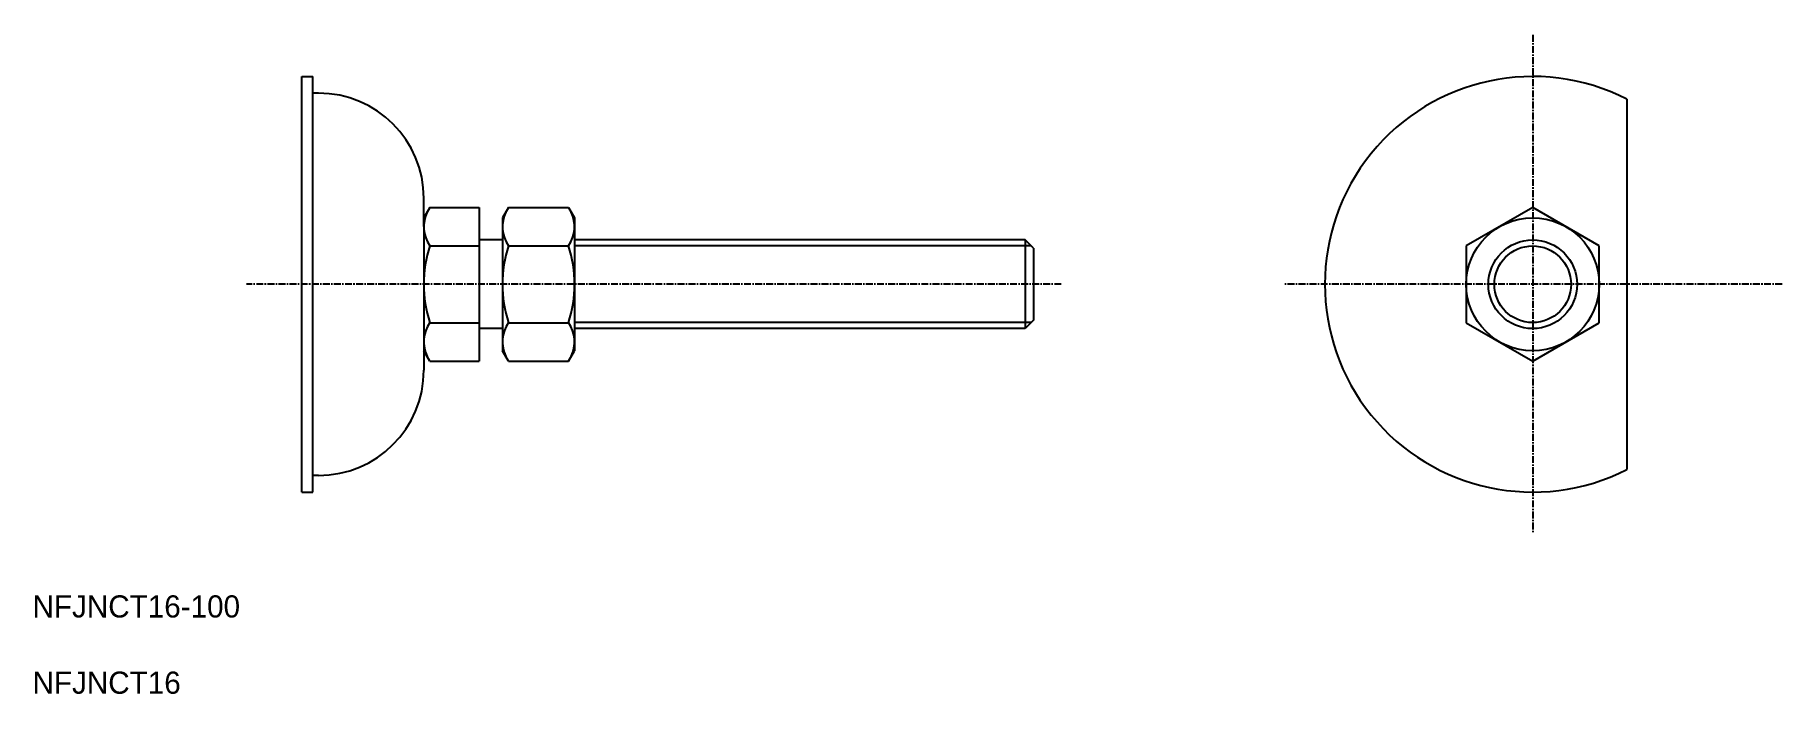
# Model space of a CAD drawing. Extents: x 0 to 316, y 0 to 119.
import ezdxf

# ---------------------------------------------------------------- set-up
doc = ezdxf.new("R2010")
doc.units = 0
doc.linetypes.add('CENTER', pattern=[2, 1.25, -0.25, 0.25, -0.25])
doc.layers.get('0').update_dxf_attribs({"linetype": 'CONTINUOUS'})
doc.layers.add('CENTER', color=1, linetype='CENTER')

msp = doc.modelspace()

# ---------------------------------------------------------------- linework, layer by layer
at = {"color": 7, "linetype": 'CONTINUOUS'}
for p, q in [((48.61, 36.4), (48.61, 111.4)), ((48.61, 111.4), (50.61, 111.4)), ((50.61, 36.4), (50.61, 111.4)), ((51.61, 108.4), (50.61, 108.4)), ((287.7, 107.33), (287.7, 40.48)), ((70.61, 84.3), (70.61, 89.4)), ((71.68, 87.76), (70.61, 85.9)), ((70.61, 85.9), (70.61, 61.9)), ((71.68, 87.76), (80.61, 87.76)), ((80.61, 87.76), (80.61, 60.04)), ((85.87, 87.76), (84.8, 85.9)), ((84.8, 85.9), (84.8, 61.9)), ((85.87, 87.76), (96.72, 87.76)), ((96.72, 87.76), (97.8, 85.9)), ((97.8, 85.9), (97.8, 61.9)), ((270.7, 87.76), (258.7, 80.83)), ((282.7, 80.83), (270.7, 87.76)), ((71.68, 80.83), (80.61, 80.83)), ((84.8, 81.9), (80.61, 81.9)), ((85.87, 80.83), (96.72, 80.83)), ((179.11, 81.9), (97.8, 81.9)), ((179.11, 81.9), (179.11, 65.9)), ((180.61, 80.4), (179.11, 81.9)), ((180.61, 80.4), (180.61, 67.4)), ((258.7, 80.83), (258.7, 66.97)), ((282.7, 66.97), (282.7, 80.83)), ((71.68, 66.97), (80.61, 66.97)), ((85.87, 66.97), (96.72, 66.97)), ((180.61, 67.4), (179.11, 65.9)), ((258.7, 66.97), (270.7, 60.05)), ((270.7, 60.05), (282.7, 66.97)), ((84.8, 65.9), (80.61, 65.9)), ((179.11, 65.9), (97.8, 65.9)), ((71.68, 60.04), (70.61, 61.9)), ((70.61, 61.9), (70.61, 58.4)), ((71.68, 60.04), (80.61, 60.04)), ((85.87, 60.04), (84.8, 61.9)), ((85.87, 60.04), (96.72, 60.04)), ((96.72, 60.04), (97.8, 61.9)), ((51.61, 39.4), (50.61, 39.4)), ((48.61, 36.4), (50.61, 36.4))]:
    msp.add_line(p, q, dxfattribs=at)
at = {"color": 3, "linetype": 'CONTINUOUS'}
for p, q in [((180.19, 80.82), (97.8, 80.82)), ((180.19, 66.98), (97.8, 66.98))]:
    msp.add_line(p, q, dxfattribs=at)
at = {"color": 7, "linetype": 'CONTINUOUS'}
for radius in [12, 8]:
    msp.add_circle((270.7, 73.9), radius, dxfattribs=at)
at = {"color": 3, "linetype": 'CONTINUOUS'}
msp.add_circle((270.7, 73.9), 6.92, dxfattribs=at)
at = {"color": 7, "linetype": 'CONTINUOUS'}
for centre, radius, start, end in [((270.7, 73.9), 37.5, 63.0423, 296.9577), ((51.61, 89.4), 19, 0, 90), ((76.74, 84.3), 6.13, 154.4385, 214.4385), ((90.93, 84.3), 6.13, 154.4385, 214.4385), ((91.67, 84.3), 6.13, 325.5615, 25.5615), ((93.51, 73.9), 22.9, 162.383, 197.617), ((107.7, 73.9), 22.9, 162.383, 197.617), ((74.9, 73.9), 22.9, 342.383, 17.617), ((76.74, 63.51), 6.13, 145.5615, 205.5615), ((90.93, 63.51), 6.13, 145.5615, 205.5615), ((91.67, 63.51), 6.13, 334.4385, 34.4385), ((51.61, 58.4), 19, 270, 0)]:
    msp.add_arc(centre, radius, start, end, dxfattribs=at)
at = {"layer": 'CENTER', "color": 1, "linetype": 'CENTER'}
for p, q in [((270.7, 118.9), (270.7, 28.9)), ((185.64, 73.9), (38.61, 73.9)), ((315.7, 73.9), (225.7, 73.9))]:
    msp.add_line(p, q, dxfattribs=at)

# ---------------------------------------------------------------- texts
at = {"color": 7, "linetype": 'CONTINUOUS'}
for s, p in [('NFJNCT16-100', (0, 13.76)), ('NFJNCT16', (0, 0))]:
    msp.add_text(s, height=4, dxfattribs=at).set_placement(p)

doc.saveas('drawing.dxf')
